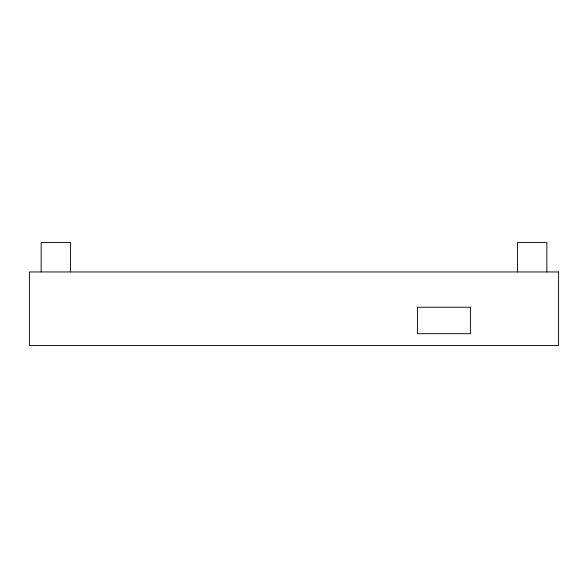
<?xml version="1.0" encoding="UTF-8"?>
<svg xmlns="http://www.w3.org/2000/svg" width="588" height="588" viewBox="0 0 588 588"><rect width="100%" height="100%" fill="white"/><g stroke="black" fill="none" stroke-linecap="round" stroke-linejoin="round"><path stroke-width="0.88" d="M546.84 271.95L546.84 242.55L517.44 242.55L517.44 271.95M70.56 271.95L70.56 242.55L41.16 242.55L41.16 271.95M558.6 271.95L29.4 271.95L29.4 345.45L558.6 345.45L558.6 271.95M470.4 307.23L417.48 307.23L417.48 333.69L470.4 333.69L470.4 307.23"/></g></svg>
